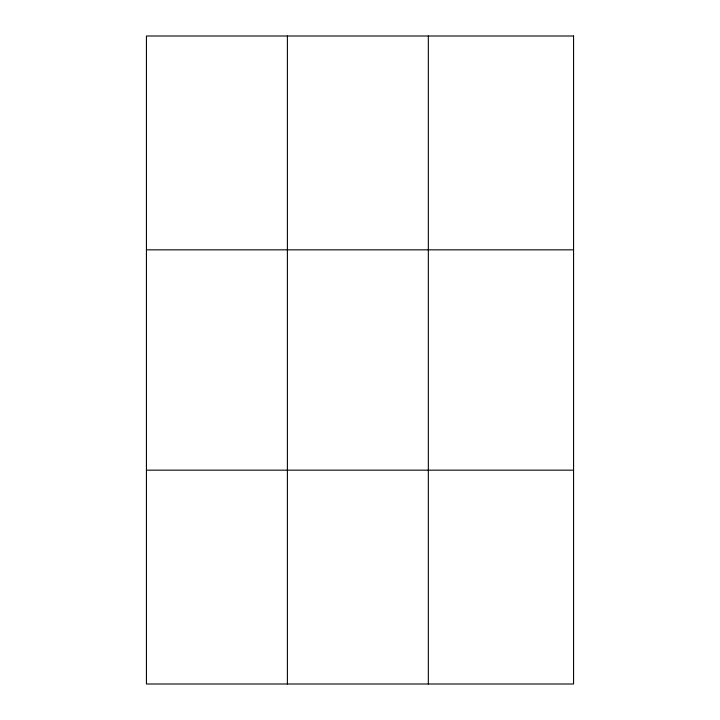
<?xml version="1.0" encoding="UTF-8"?>
<svg xmlns="http://www.w3.org/2000/svg" width="720" height="720" viewBox="0 0 720 720"><rect width="100%" height="100%" fill="white"/><g stroke="black" fill="none" stroke-linecap="round" stroke-linejoin="round"><path stroke-width="1.08" d="M287.388 684L287.388 36M428.337 684L428.337 36M146.439 249.84L573.561 249.84M146.439 470.16L573.561 470.16M573.561 36L573.561 684L146.439 684L146.439 36L573.561 36"/></g></svg>
